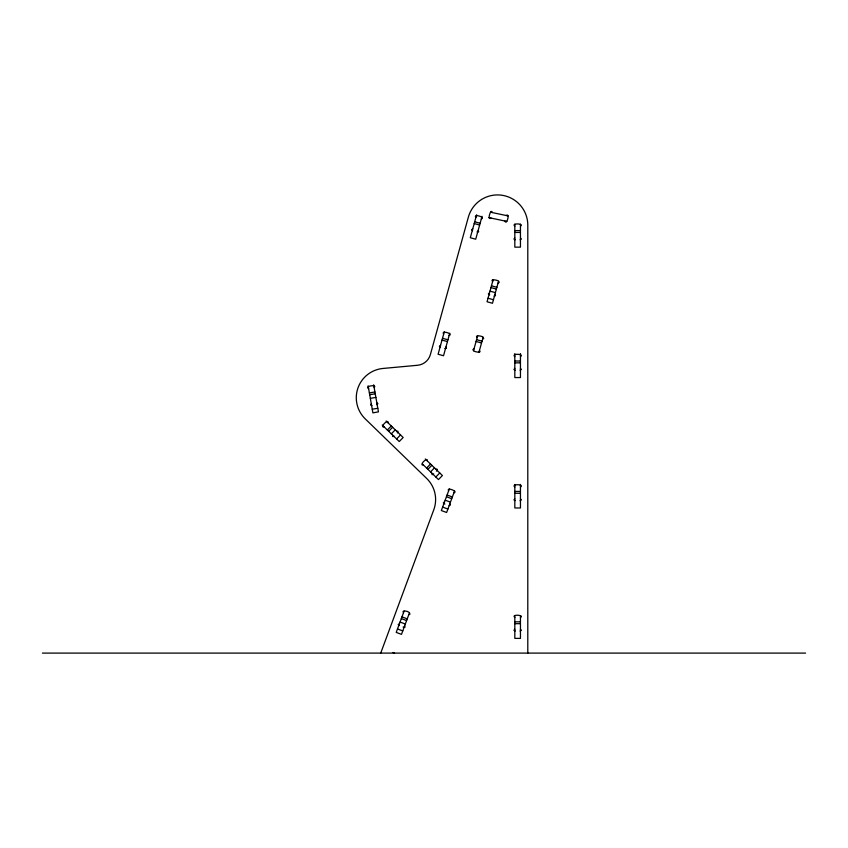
<?xml version="1.0" encoding="UTF-8"?>
<svg xmlns="http://www.w3.org/2000/svg" width="848" height="848" viewBox="0 0 848 848"><rect width="100%" height="100%" fill="white"/><g stroke="black" fill="none" stroke-linecap="round" stroke-linejoin="round"><path stroke-width="1.27" d="M505.037 221.021C506.309 226.172 510.57 212.35 506.192 215.509M492.264 212.488C491.077 207.453 486.678 221.296 491.087 218.074M507.994 215.89L490.451 212.191M506.828 221.434L488.883 217.618M444.331 331.685L438.098 354.252L443.525 355.747L449.758 333.179M476.629 214.798L470.301 237.726L475.717 239.221L482.056 216.293M479.449 350.404C482.586 353.786 473.142 351.432 473.534 350.68L477.625 335.872M493.123 279.787L487.049 301.761L492.476 303.266L498.539 281.292C498.889 280.37 489.455 278.303 492.635 281.568M478.961 352.174L483.148 337.313L483.689 338.5L482.586 339.062M380.72 653.098L433.784 509.775A29.415 29.415 0 0 0 426.671 478.442L365.234 418.87A29.415 29.415 0 0 1 383.01 368.456L417.566 365.276A14.713 14.713 0 0 0 430.392 354.549L468.372 217.088A30.263 30.263 0 0 1 527.795 225.144L527.795 653.098M404.114 611.079L396.217 632.407L401.496 634.357L409.393 613.03C409.457 611.217 400.966 609.617 403.5 612.754M449.323 488.989L441.342 510.538L446.62 512.489L454.602 490.939M388.13 422.876C388.776 417.958 379.014 427.816 384.165 426.979M427.371 460.92C428.06 456.012 418.265 465.806 423.396 465.022M437.08 470.449L437.123 469.209L435.766 469.167M392.613 435.172L392.762 436.572L394.172 436.201M431.844 473.216L432.151 474.7L433.688 473.947M387.366 430.01L391.278 425.972M388.681 431.293L392.603 427.254M391.32 433.858L395.242 429.819M397.352 432.915L397.977 431.314L396.525 431.134M396.599 438.978L400.521 434.939M426.597 468.054L430.519 464.015M427.922 469.336L431.833 465.298M430.561 471.891L434.483 467.852M436.381 471.17L437.123 470.417M435.84 477.011L439.762 472.972M374.244 387.6C377.593 383.911 363.803 386.402 368.615 388.585M371.307 403.796L370.597 405.026L371.965 405.545M369.389 392.931L374.922 391.956M369.707 394.744L375.24 393.769M370.343 398.369L375.887 397.394M376.819 404.697L377.922 403.733L376.841 402.821M372.261 409.234L377.805 408.248M514.821 237.959L513.92 239.051L515.171 239.804M514.821 368.371L513.92 369.463L515.171 370.216M514.821 498.783L513.92 499.875L515.171 500.627M520.492 617.429C524.986 615.023 510.729 613.984 514.821 617.429M514.821 629.195L513.92 630.287L515.171 631.029M520.492 226.193C524.838 223.416 510.666 222.929 514.821 226.193M520.492 356.605C524.87 353.839 510.729 353.234 514.821 356.605M520.492 487.017C524.912 484.261 510.644 483.689 514.821 487.017M514.821 230.603L520.449 230.603M514.821 232.447L520.449 232.447M520.089 239.804L521.35 239.051L520.449 237.959M514.821 361.015L520.449 361.015M514.821 362.859L520.449 362.859M520.089 370.216L521.35 369.463L520.449 368.371M514.821 491.427L520.449 491.427M514.821 493.271L520.449 493.271M520.089 500.627L521.35 499.875L520.449 498.783M514.821 621.838L520.449 621.838M514.821 623.683L520.449 623.683M520.089 631.029L521.35 630.287L520.449 629.195M42.4 653.098L805.6 653.098M453.977 492.858C458.726 491.596 445.889 486.498 448.624 490.886M399.408 623.789L398.178 624.573L399.101 625.633M481.304 219.017C486.201 217.205 472.612 213.42 475.876 217.523M472.749 228.865L471.583 229.755L472.59 230.73M498.052 283.062L499.186 282.416L498.624 281.313M489.497 292.899L488.342 293.885L489.688 294.86M449.101 335.543C453.987 333.73 440.419 329.999 443.684 334.048M474.021 348.899L472.898 349.546L473.534 350.68M440.547 345.39L439.391 346.196L440.398 347.256M474.7 221.773L480.127 223.268M474.212 223.543L479.639 225.038M477 231.939L478.654 231.801L478.251 230.38M491.458 285.818L496.875 287.313M490.971 287.589L496.387 289.083M489.985 291.129L495.412 292.634M494.087 296.079L495.508 295.687L494.925 294.404M488.024 298.22L493.451 299.715M483.074 337.292C483.371 336.274 473.958 334.377 477.159 337.557M476.576 339.688L481.993 341.182M476.078 341.458L481.505 342.963M442.508 338.299L447.935 339.804M442.02 340.08L447.437 341.574M444.808 348.475L446.461 348.327L446.048 346.917M444.543 501.921L443.303 502.885L444.893 504.009M449.175 505.599L450.362 505.048L449.896 503.903M408.778 614.705L409.955 614.164L409.489 613.009M447.097 495.02L452.366 496.97M446.451 496.748L451.73 498.698M445.179 500.193L450.458 502.143M442.624 507.093L447.903 509.044M401.963 616.888L407.241 618.839M401.327 618.616L406.605 620.566M400.055 622.061L405.323 624.011M403.065 627.096L404.984 627.276L404.687 625.739M397.5 628.962L402.768 630.912M392.91 652.483L394.553 653.098M386.137 420.99L403.16 437.494L399.249 441.532L382.225 425.028M425.293 458.959L442.402 475.537L438.48 479.576L422.686 464.259M373.661 384.822L378.441 411.874L372.897 412.849L368.127 385.798M520.449 224.169L520.449 247.15L514.821 247.15L514.821 224.169M520.449 353.563L520.449 377.561L514.821 377.561L514.821 353.563M520.449 484.441L520.449 507.973L514.821 507.973L514.821 484.441M520.449 615.627L520.449 638.385L514.821 638.385L514.821 615.627"/></g></svg>
